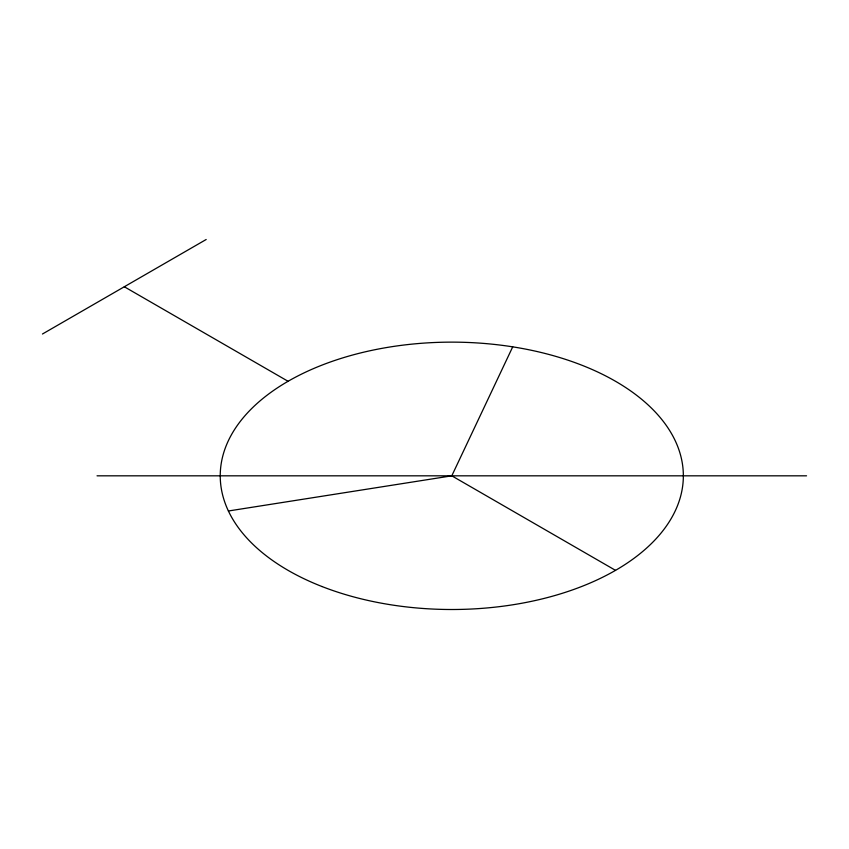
<?xml version="1.0" encoding="UTF-8"?>
<svg xmlns="http://www.w3.org/2000/svg" width="849" height="849" viewBox="0 0 849 849"><rect width="100%" height="100%" fill="white"/><g stroke="black" fill="none" stroke-linecap="round" stroke-linejoin="round"><path stroke-width="1.27" d="M228.392 510.992L451.795 475.822L512.722 346.838M42.45 334.018L206.19 239.492M97.03 475.822L806.55 475.822M124.315 286.76L288.055 381.286M451.795 475.822L615.525 570.358M322.004 586.532A231.554 133.686 0 0 0 682.755 485.363A231.554 133.686 0 0 0 350.616 355.572A231.554 133.686 0 0 0 322.004 586.532"/></g></svg>
